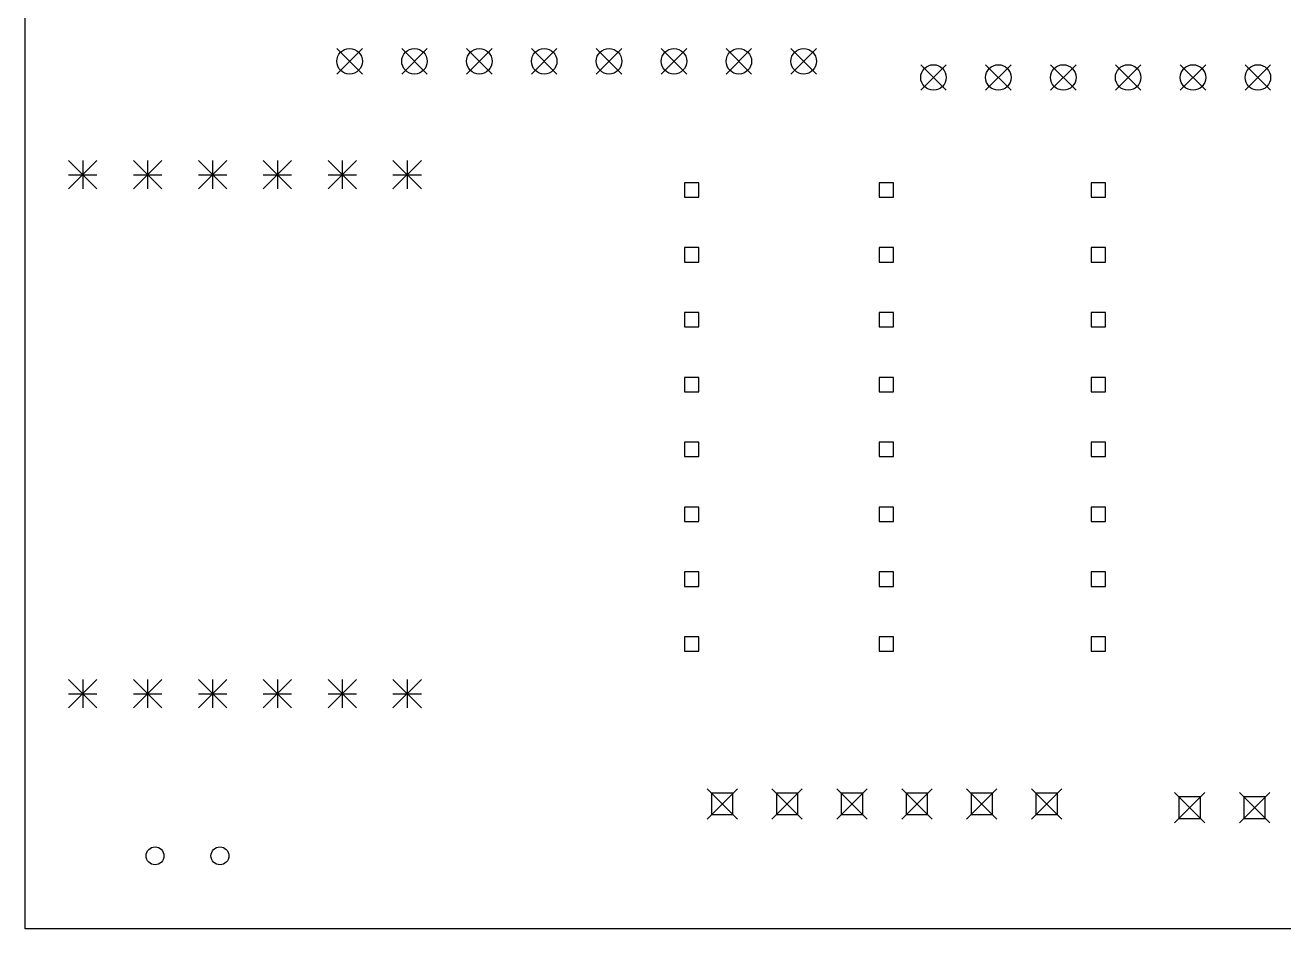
# Model space of a CAD drawing. Extents: x 114 to 215, y -162 to -37.
# Drawn here: x 115.24 to 164.52, y -135.24 to -99.86 of the extents above; entities that cross this region are included whole.
import ezdxf

# ---------------------------------------------------------------- set-up
doc = ezdxf.new("R2010")
doc.units = 0
doc.layers.add('BLACK', color=7, linetype='CONTINUOUS')

msp = doc.modelspace()

# ---------------------------------------------------------------- linework, layer by layer
at = {"layer": 'BLACK', "linetype": 'CONTINUOUS'}
for p, q in [((115.24, -135.2425), (115.24, -37.1175)), ((127.44, -100.77), (128.44, -101.77)), ((128.44, -100.77), (127.44, -101.77)), ((129.98, -100.77), (130.98, -101.77)), ((130.98, -100.77), (129.98, -101.77)), ((132.52, -100.77), (133.52, -101.77)), ((133.52, -100.77), (132.52, -101.77)), ((135.06, -100.77), (136.06, -101.77)), ((136.06, -100.77), (135.06, -101.77)), ((137.6, -100.77), (138.6, -101.77)), ((138.6, -100.77), (137.6, -101.77)), ((140.14, -100.77), (141.14, -101.77)), ((141.14, -100.77), (140.14, -101.77)), ((142.68, -100.77), (143.68, -101.77)), ((143.68, -100.77), (142.68, -101.77)), ((145.22, -100.77), (146.22, -101.77)), ((146.22, -100.77), (145.22, -101.77)), ((150.3, -101.405), (151.3, -102.405)), ((151.3, -101.405), (150.3, -102.405)), ((152.84, -101.405), (153.84, -102.405)), ((153.84, -101.405), (152.84, -102.405)), ((155.38, -101.405), (156.38, -102.405)), ((156.38, -101.405), (155.38, -102.405)), ((157.92, -101.405), (158.92, -102.405)), ((158.92, -101.405), (157.92, -102.405)), ((160.46, -101.405), (161.46, -102.405)), ((161.46, -101.405), (160.46, -102.405)), ((163, -101.405), (164, -102.405)), ((164, -101.405), (163, -102.405)), ((116.94, -105.16), (118.05, -106.27)), ((118.05, -105.16), (116.94, -106.27)), ((117.495, -105.16), (117.495, -106.27)), ((119.48, -105.16), (120.59, -106.27)), ((120.59, -105.16), (119.48, -106.27)), ((120.035, -105.16), (120.035, -106.27)), ((122.02, -105.16), (123.13, -106.27)), ((123.13, -105.16), (122.02, -106.27)), ((122.575, -105.16), (122.575, -106.27)), ((124.56, -105.16), (125.67, -106.27)), ((125.67, -105.16), (124.56, -106.27)), ((125.115, -105.16), (125.115, -106.27)), ((127.1, -105.16), (128.21, -106.27)), ((128.21, -105.16), (127.1, -106.27)), ((127.655, -105.16), (127.655, -106.27)), ((129.64, -105.16), (130.75, -106.27)), ((130.75, -105.16), (129.64, -106.27)), ((130.195, -105.16), (130.195, -106.27)), ((116.94, -105.715), (118.05, -105.715)), ((119.48, -105.715), (120.59, -105.715)), ((122.02, -105.715), (123.13, -105.715)), ((124.56, -105.715), (125.67, -105.715)), ((127.1, -105.715), (128.21, -105.715)), ((129.64, -105.715), (130.75, -105.715)), ((141.612845, -106.027155), (141.047155, -106.027155)), ((141.047155, -106.027155), (141.047155, -106.592845)), ((141.612845, -106.592845), (141.612845, -106.027155)), ((149.232845, -106.027155), (148.667155, -106.027155)), ((148.667155, -106.027155), (148.667155, -106.592845)), ((149.232845, -106.592845), (149.232845, -106.027155)), ((157.537845, -106.027155), (156.972155, -106.027155)), ((156.972155, -106.027155), (156.972155, -106.592845)), ((157.537845, -106.592845), (157.537845, -106.027155)), ((141.047155, -106.592845), (141.612845, -106.592845)), ((148.667155, -106.592845), (149.232845, -106.592845)), ((156.972155, -106.592845), (157.537845, -106.592845)), ((141.612845, -108.567155), (141.047155, -108.567155)), ((141.047155, -108.567155), (141.047155, -109.132845)), ((141.612845, -109.132845), (141.612845, -108.567155)), ((149.232845, -108.567155), (148.667155, -108.567155)), ((148.667155, -108.567155), (148.667155, -109.132845)), ((149.232845, -109.132845), (149.232845, -108.567155)), ((157.537845, -108.567155), (156.972155, -108.567155)), ((156.972155, -108.567155), (156.972155, -109.132845)), ((157.537845, -109.132845), (157.537845, -108.567155)), ((141.047155, -109.132845), (141.612845, -109.132845)), ((148.667155, -109.132845), (149.232845, -109.132845)), ((156.972155, -109.132845), (157.537845, -109.132845)), ((141.612845, -111.107155), (141.047155, -111.107155)), ((141.047155, -111.107155), (141.047155, -111.672845)), ((141.612845, -111.672845), (141.612845, -111.107155)), ((149.232845, -111.107155), (148.667155, -111.107155)), ((148.667155, -111.107155), (148.667155, -111.672845)), ((149.232845, -111.672845), (149.232845, -111.107155)), ((157.537845, -111.107155), (156.972155, -111.107155)), ((156.972155, -111.107155), (156.972155, -111.672845)), ((157.537845, -111.672845), (157.537845, -111.107155)), ((141.047155, -111.672845), (141.612845, -111.672845)), ((148.667155, -111.672845), (149.232845, -111.672845)), ((156.972155, -111.672845), (157.537845, -111.672845)), ((141.612845, -113.647155), (141.047155, -113.647155)), ((141.047155, -113.647155), (141.047155, -114.212845)), ((141.612845, -114.212845), (141.612845, -113.647155)), ((149.232845, -113.647155), (148.667155, -113.647155)), ((148.667155, -113.647155), (148.667155, -114.212845)), ((149.232845, -114.212845), (149.232845, -113.647155)), ((157.537845, -113.647155), (156.972155, -113.647155)), ((156.972155, -113.647155), (156.972155, -114.212845)), ((157.537845, -114.212845), (157.537845, -113.647155)), ((141.047155, -114.212845), (141.612845, -114.212845)), ((148.667155, -114.212845), (149.232845, -114.212845)), ((156.972155, -114.212845), (157.537845, -114.212845)), ((141.612845, -116.187155), (141.047155, -116.187155)), ((141.047155, -116.187155), (141.047155, -116.752845)), ((141.612845, -116.752845), (141.612845, -116.187155)), ((149.232845, -116.187155), (148.667155, -116.187155)), ((148.667155, -116.187155), (148.667155, -116.752845)), ((149.232845, -116.752845), (149.232845, -116.187155)), ((157.537845, -116.187155), (156.972155, -116.187155)), ((156.972155, -116.187155), (156.972155, -116.752845)), ((157.537845, -116.752845), (157.537845, -116.187155)), ((141.047155, -116.752845), (141.612845, -116.752845)), ((148.667155, -116.752845), (149.232845, -116.752845)), ((156.972155, -116.752845), (157.537845, -116.752845)), ((141.612845, -118.727155), (141.047155, -118.727155)), ((141.047155, -118.727155), (141.047155, -119.292845)), ((141.612845, -119.292845), (141.612845, -118.727155)), ((149.232845, -118.727155), (148.667155, -118.727155)), ((148.667155, -118.727155), (148.667155, -119.292845)), ((149.232845, -119.292845), (149.232845, -118.727155)), ((157.537845, -118.727155), (156.972155, -118.727155)), ((156.972155, -118.727155), (156.972155, -119.292845)), ((157.537845, -119.292845), (157.537845, -118.727155)), ((141.047155, -119.292845), (141.612845, -119.292845)), ((148.667155, -119.292845), (149.232845, -119.292845)), ((156.972155, -119.292845), (157.537845, -119.292845)), ((141.612845, -121.267155), (141.047155, -121.267155)), ((141.047155, -121.267155), (141.047155, -121.832845)), ((141.612845, -121.832845), (141.612845, -121.267155)), ((149.232845, -121.267155), (148.667155, -121.267155)), ((148.667155, -121.267155), (148.667155, -121.832845)), ((149.232845, -121.832845), (149.232845, -121.267155)), ((157.537845, -121.267155), (156.972155, -121.267155)), ((156.972155, -121.267155), (156.972155, -121.832845)), ((157.537845, -121.832845), (157.537845, -121.267155)), ((141.047155, -121.832845), (141.612845, -121.832845)), ((148.667155, -121.832845), (149.232845, -121.832845)), ((156.972155, -121.832845), (157.537845, -121.832845)), ((141.612845, -123.807155), (141.047155, -123.807155)), ((141.047155, -123.807155), (141.047155, -124.372845)), ((141.612845, -124.372845), (141.612845, -123.807155)), ((149.232845, -123.807155), (148.667155, -123.807155)), ((148.667155, -123.807155), (148.667155, -124.372845)), ((149.232845, -124.372845), (149.232845, -123.807155)), ((157.537845, -123.807155), (156.972155, -123.807155)), ((156.972155, -123.807155), (156.972155, -124.372845)), ((157.537845, -124.372845), (157.537845, -123.807155)), ((141.047155, -124.372845), (141.612845, -124.372845)), ((148.667155, -124.372845), (149.232845, -124.372845)), ((156.972155, -124.372845), (157.537845, -124.372845)), ((116.94, -125.48), (118.05, -126.59)), ((118.05, -125.48), (116.94, -126.59)), ((117.495, -125.48), (117.495, -126.59)), ((119.48, -125.48), (120.59, -126.59)), ((120.59, -125.48), (119.48, -126.59)), ((120.035, -125.48), (120.035, -126.59)), ((122.02, -125.48), (123.13, -126.59)), ((123.13, -125.48), (122.02, -126.59)), ((122.575, -125.48), (122.575, -126.59)), ((124.56, -125.48), (125.67, -126.59)), ((125.67, -125.48), (124.56, -126.59)), ((125.115, -125.48), (125.115, -126.59)), ((127.1, -125.48), (128.21, -126.59)), ((128.21, -125.48), (127.1, -126.59)), ((127.655, -125.48), (127.655, -126.59)), ((129.64, -125.48), (130.75, -126.59)), ((130.75, -125.48), (129.64, -126.59)), ((130.195, -125.48), (130.195, -126.59)), ((116.94, -126.035), (118.05, -126.035)), ((119.48, -126.035), (120.59, -126.035)), ((122.02, -126.035), (123.13, -126.035)), ((124.56, -126.035), (125.67, -126.035)), ((127.1, -126.035), (128.21, -126.035)), ((129.64, -126.035), (130.75, -126.035)), ((141.935, -129.755), (143.125, -130.945)), ((143.125, -129.755), (141.935, -130.945)), ((142.950733, -129.929267), (142.109267, -129.929267)), ((142.109267, -129.929267), (142.109267, -130.770733)), ((142.950733, -130.770733), (142.950733, -129.929267)), ((144.475, -129.755), (145.665, -130.945)), ((145.665, -129.755), (144.475, -130.945)), ((145.490733, -129.929267), (144.649267, -129.929267)), ((144.649267, -129.929267), (144.649267, -130.770733)), ((145.490733, -130.770733), (145.490733, -129.929267)), ((147.015, -129.755), (148.205, -130.945)), ((148.205, -129.755), (147.015, -130.945)), ((148.030733, -129.929267), (147.189267, -129.929267)), ((147.189267, -129.929267), (147.189267, -130.770733)), ((148.030733, -130.770733), (148.030733, -129.929267)), ((149.555, -129.755), (150.745, -130.945)), ((150.745, -129.755), (149.555, -130.945)), ((150.570733, -129.929267), (149.729267, -129.929267)), ((149.729267, -129.929267), (149.729267, -130.770733)), ((150.570733, -130.770733), (150.570733, -129.929267)), ((152.095, -129.755), (153.285, -130.945)), ((153.285, -129.755), (152.095, -130.945)), ((153.110733, -129.929267), (152.269267, -129.929267)), ((152.269267, -129.929267), (152.269267, -130.770733)), ((153.110733, -130.770733), (153.110733, -129.929267)), ((154.635, -129.755), (155.825, -130.945)), ((155.825, -129.755), (154.635, -130.945)), ((155.650733, -129.929267), (154.809267, -129.929267)), ((154.809267, -129.929267), (154.809267, -130.770733)), ((155.650733, -130.770733), (155.650733, -129.929267)), ((160.235, -129.905), (161.425, -131.095)), ((161.425, -129.905), (160.235, -131.095)), ((161.250733, -130.079267), (160.409267, -130.079267)), ((160.409267, -130.079267), (160.409267, -130.920733)), ((161.250733, -130.920733), (161.250733, -130.079267)), ((162.775, -129.905), (163.965, -131.095)), ((163.965, -129.905), (162.775, -131.095)), ((163.790733, -130.079267), (162.949267, -130.079267)), ((162.949267, -130.079267), (162.949267, -130.920733)), ((163.790733, -130.920733), (163.790733, -130.079267)), ((142.109267, -130.770733), (142.950733, -130.770733)), ((144.649267, -130.770733), (145.490733, -130.770733)), ((147.189267, -130.770733), (148.030733, -130.770733)), ((149.729267, -130.770733), (150.570733, -130.770733)), ((152.269267, -130.770733), (153.110733, -130.770733)), ((154.809267, -130.770733), (155.650733, -130.770733)), ((160.409267, -130.920733), (161.250733, -130.920733)), ((162.949267, -130.920733), (163.790733, -130.920733)), ((215.24, -135.2425), (115.24, -135.2425))]:
    msp.add_line(p, q, dxfattribs=at)
at = {"layer": 'BLACK'}
for centre, radius in [((127.94, -101.27), 0.5), ((130.48, -101.27), 0.5), ((133.02, -101.27), 0.5), ((135.56, -101.27), 0.5), ((138.1, -101.27), 0.5), ((140.64, -101.27), 0.5), ((143.18, -101.27), 0.5), ((145.72, -101.27), 0.5), ((150.8, -101.905), 0.5), ((153.34, -101.905), 0.5), ((155.88, -101.905), 0.5), ((158.42, -101.905), 0.5), ((160.96, -101.905), 0.5), ((163.5, -101.905), 0.5), ((120.325, -132.385), 0.35), ((122.865, -132.385), 0.35)]:
    msp.add_circle(centre, radius, dxfattribs=at)

doc.saveas('drawing.dxf')
